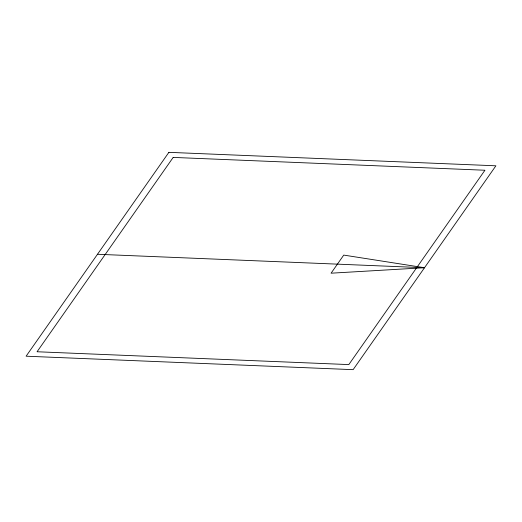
<?xml version="1.0" encoding="UTF-8"?>
<svg xmlns="http://www.w3.org/2000/svg" width="522" height="522" viewBox="0 0 522 522"><rect width="100%" height="100%" fill="white"/><g stroke="black" fill="none" stroke-linecap="round" stroke-linejoin="round"><path stroke-width="0.78" d="M424.51 267.727L331.072 273.195L343.75 255.095L424.51 267.727L97.49 254.273M168.887 152.339L26.1 356.2L353.113 369.661L495.9 165.8L168.887 152.339M173.187 157.409L37.062 351.756L348.813 364.591L484.938 170.244L173.187 157.409"/></g></svg>
